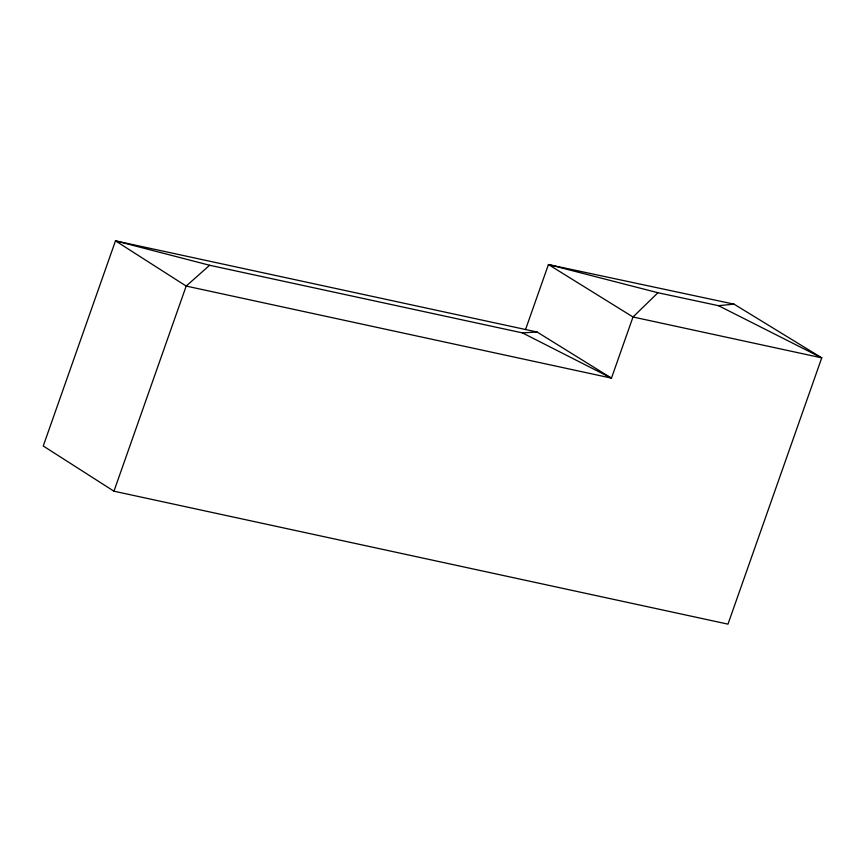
<?xml version="1.0" encoding="UTF-8"?>
<svg xmlns="http://www.w3.org/2000/svg" width="865" height="865" viewBox="0 0 865 865"><rect width="100%" height="100%" fill="white"/><g stroke="black" fill="none" stroke-linecap="round" stroke-linejoin="round"><path stroke-width="1.3" d="M113.953 491.201L186.191 286.066L209.633 265.263L522.471 332.906L611.468 378.135L633.007 316.99L657.962 292.738L718.491 305.68L821.75 357.851L727.973 624.141L113.953 491.201L43.25 445.994L115.488 240.859L537.079 332.009L611.468 378.135L186.191 286.066L115.488 240.859L209.633 265.263M525.552 329.522L548.432 264.539L734.039 304.156L821.75 357.851L633.007 316.99L548.432 264.539L657.962 292.738M718.491 305.68L734.039 304.156M522.471 332.906L537.079 332.009"/></g></svg>
